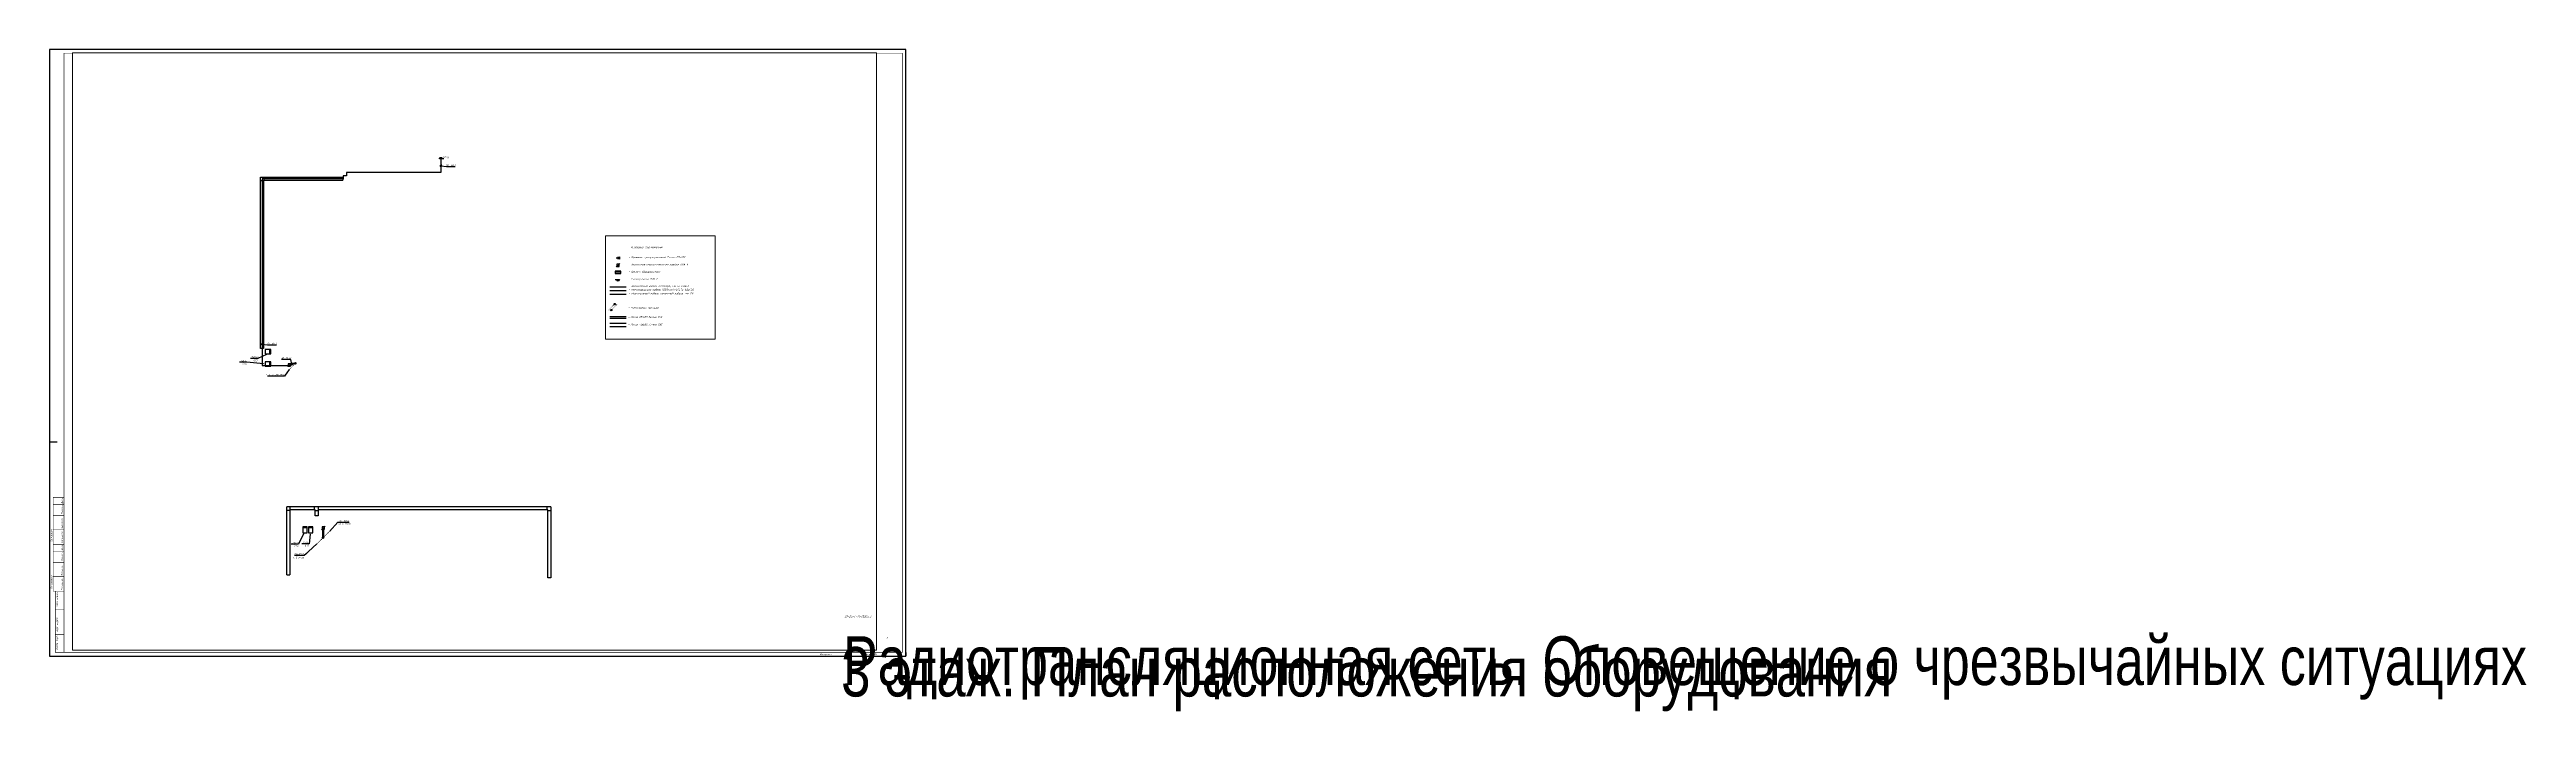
# Paper-space layout '7. 3 этаж' of a CAD drawing. Header units: millimetres. Extents: x 0 to 3439, y -77 to 841.
# The model-space entities are those that its viewports show. They can reach past a viewport. Long polylines and large blocks are cut down to what shows.
import ezdxf
from ezdxf import colors
from ezdxf.entities.mleader import LeaderData, LeaderLine
from ezdxf.enums import TextEntityAlignment as Align
from ezdxf.math import Vec2, Vec3

# ---------------------------------------------------------------- set-up
doc = ezdxf.new("R2018")
doc.units = ezdxf.units.MM
doc.set_wipeout_variables(frame=1)
doc.layers.get('Defpoints').update_dxf_attribs({"lineweight": 50, "true_color": 0xbeff1a})
for name, color, linetype in [('102 Рамка', 252, 'Continuous'), ('СКС_ТШ', 7, 'Continuous'), ('СОУЭ_Оборуд.', 7, 'Continuous')]:
    doc.layers.add(name, color=color, linetype=linetype)
for name, color, linetype, lineweight in [('Радио', 5, 'Continuous', 30), ('РФ_Каб.Абонентский', 3, 'Continuous', 30), ('РФ_Каб.Магистраль', 1, 'Continuous', 30), ('РФ_Розетка', 6, 'Continuous', 30), ('СС Текст', 7, 'Continuous', 25), ('СС_СКК_Лоток', 54, 'Continuous', 30), ('СС_Схема', 7, 'Continuous', 30), ('Текст Радио', 7, 'Continuous', 20)]:
    doc.layers.add(name, color=color, linetype=linetype, lineweight=lineweight)
doc.styles.add('ISOCPEUR', font='isocpeui.ttf', dxfattribs={"height": 2.5})
doc.styles.get("Standard").update_dxf_attribs({"font": 'arial.ttf'})

# ---------------------------------------------------------------- blocks, each defined once
blk = doc.blocks.new('*U268')
at = {"layer": '102 Рамка', "color": 0}
blk.add_lwpolyline([(1189, 841), (0, 841), (0, 0), (1189, 0)], close=True, dxfattribs=at)
at = {"layer": '102 Рамка', "color": 0, "const_width": 0.8}
for points in [[(1184, 5), (1184, 836), (20, 836), (20, 5)], [(5, 220), (20, 220), (20, 90), (5, 90)], [(8, 5), (20, 5), (20, 90), (8, 90)]]:
    blk.add_lwpolyline(points, close=True, dxfattribs=at)
at = {"layer": '102 Рамка', "color": 0}
for points in [[(0, 297), (10.4, 297)], [(1189, 5), (1189, 0)]]:
    blk.add_lwpolyline(points, dxfattribs=at)
for points, const_width in [([(5, 210), (20, 210)], 0.8), ([(10, 90), (10, 220)], 0.05), ([(15, 90), (15, 220)], 0.05), ([(5, 195), (20, 195)], 0.8), ([(5, 175), (20, 175)], 0.8), ([(5, 155), (20, 155)], 0.8), ([(5, 145), (20, 145)], 0.8), ([(5, 130), (20, 130)], 0.8), ([(5, 110), (20, 110)], 0.8), ([(13, 90), (13, 5)], 0.05), ([(8, 65), (20, 65)], 0.8), ([(8, 30), (20, 30)], 0.8)]:
    blk.add_lwpolyline(points, dxfattribs=dict(at, const_width=const_width))
at = {"color": 7, "style": 'ISOCPEUR', "oblique": 10, "width": 0.8}
for tag, height, p in [('ИМЯ-ПРОЕКТА', 3.5, (1122, 54.9)), ('НОМЕР-ЛИСТА', 2.5, (1162.6, 25))]:
    blk.add_attdef(tag, text='', height=height, dxfattribs=at).set_placement(p, align=Align.MIDDLE_CENTER)
at = {"color": 7, "lineweight": 30, "oblique": 10, "width": 0.8, "flags": 104}
for tag, p in [('НАИМЕНОВАНИЕ-ЧЕРТЕЖА', (1099, 12.5)), ('РАЗДЕЛ-ПРОЕКТА', (1101.6, 27.4))]:
    blk.add_attdef(tag, text='', height=2.5, dxfattribs=at).set_placement(p, align=Align.MIDDLE_CENTER)
at = {"layer": '102 Рамка', "color": 7, "style": 'ISOCPEUR', "width": 0.8}
for s, p in [('Дата', (17.2, 211.5)), ('Подпись', (17.2, 196.5)), ('Согласовано', (2.5, 158.5)), ('Фамилия', (17.2, 176.5)), ('N.отд.долж.', (17.2, 156.5)), ('Дата', (17.2, 146.5)), ('Подпись', (17.2, 131.5)), ('Согласовано', (2.5, 93.5)), ('Фамилия', (17.2, 111.5)), ('N.отд.долж.', (17.2, 91.5)), ('Взам. инв.No.', (10.5, 68)), ('Подп. и дата', (10.5, 33)), ('Инв.No. подп.', (10.5, 8))]:
    blk.add_text(s, height=2.5, rotation=90, dxfattribs=at).set_placement(p, align=Align.MIDDLE_LEFT)
at = {"layer": '102 Рамка', "color": 7, "style": 'ISOCPEUR', "oblique": 10, "width": 0.8}
blk.add_text('Копировал', height=2.5, dxfattribs=at).set_placement((1069.5, 2.5), align=Align.MIDDLE_LEFT)
at = {"layer": '102 Рамка', "color": 7, "style": 'ISOCPEUR', "width": 0.8}
blk.add_attdef('FORMATTEXT', text='', height=2.5, dxfattribs=at).set_placement((1132.5, 3.8), align=Align.TOP_LEFT)
blk = doc.blocks.new('*U280')
at = {"color": 0}
blk.add_lwpolyline([(-0.7, -0.7, 0, 1.5, 0), (-2.8, -2.8, 2, 2, 0)], format="xyseb", dxfattribs=at)
at = {"color": 0, "const_width": 0.5}
blk.add_lwpolyline([(-8.5, -8.5), (-2.8, -2.8)], dxfattribs=at)
at = {"color": 0}
for radius in [1, 0.5]:
    blk.add_circle((0, 0), radius, dxfattribs=at)
blk = doc.blocks.new('*U283')
at = {"color": 0}
for points in [[(-0.7, -0.7, 0, 1.5, 0), (-2.8, -2.8, 2, 2, 0)], [(8.7, 8.7, 0, 1.5, 0), (6.6, 6.6, 2, 2, 0)]]:
    blk.add_lwpolyline(points, format="xyseb", dxfattribs=at)
at = {"color": 0, "const_width": 0.5}
for points in [[(0.7, 0.7), (6.6, 6.6)], [(-8.5, -8.5), (-2.8, -2.8)]]:
    blk.add_lwpolyline(points, dxfattribs=at)
at = {"color": 0}
for radius in [1, 0.5]:
    blk.add_circle((0, 0), radius, dxfattribs=at)
blk = doc.blocks.new('Лоток 3 этаж')
at = {"layer": 'СС_СКК_Лоток', "color": 0}
for p, q in [((597211, -89345), (597211, -65597)), ((597211, -65597), (608631, -65597)), ((597611, -66107), (597211, -66107)), ((597611, -65997), (597612, -89345)), ((597611, -65997), (608631, -65997)), ((597711, -65997), (597711, -65597)), ((608631, -65597), (608631, -65997)), ((597612, -89345), (597211, -89345)), ((600853, -120752), (600853, -111307)), ((637503, -111307), (600853, -111307)), ((601253, -111802), (600853, -111802)), ((604791, -111707), (601253, -111707)), ((601253, -111707), (601253, -120752)), ((601335, -111707), (601335, -111307)), ((604709, -111707), (604709, -111307)), ((604791, -112550), (604791, -111707)), ((604791, -111816), (605191, -111816)), ((605191, -112550), (604791, -112550)), ((637103, -111707), (605191, -111707)), ((605191, -111707), (605191, -112550)), ((605269, -111707), (605269, -111307)), ((637019, -111707), (637019, -111307)), ((637103, -121156), (637103, -111707)), ((637103, -111802), (637503, -111802)), ((637503, -111307), (637503, -121156)), ((600853, -120752), (601253, -120752)), ((637503, -121156), (637103, -121156))]:
    blk.add_line(p, q, dxfattribs=at)
blk = doc.blocks.new('*U279')
at = {"color": 0, "const_width": 0.5}
blk.add_lwpolyline([(0.7, 0.7), (6.6, 6.6)], dxfattribs=at)
at = {"color": 0}
blk.add_lwpolyline([(8.7, 8.7, 0, 1.5, 0), (6.6, 6.6, 2, 2, 0)], format="xyseb", dxfattribs=at)
for radius in [1, 0.5]:
    blk.add_circle((0, 0), radius, dxfattribs=at)
blk = doc.blocks.new('*U168')
at = {"color": 0, "lineweight": 30}
blk.add_lwpolyline([(300, 0), (300, 800), (-300, 800), (-300, 0)], close=True, dxfattribs=at)
blk.add_lwpolyline([(300, 650), (-300, 650)], dxfattribs=at)
blk = doc.blocks.new('Радио розетка')
at = {"layer": 'РФ_Розетка'}
blk.add_line((0, 0), (594, 0), dxfattribs=at)
blk.add_ellipse((398, 12), major_axis=(139, 139), ratio=1, start_param=5.4369108, end_param=8.7002562, dxfattribs=at)
blk = doc.blocks.new('A$Cc576eae1')
at = {"lineweight": 30}
blk.add_wipeout([(-164, 164), (164, 164), (164, -164), (-164, -164)], dxfattribs=at)
at = {"layer": 'Радио'}
for points in [[(245, 245), (-245, -245)], [(-164, -164), (164, -164), (164, 164), (-164, 164), (-164, -164)]]:
    blk.add_lwpolyline(points, dxfattribs=at)
blk = doc.blocks.new('*U284')
at = {"color": 0, "lineweight": 30}
blk.add_lwpolyline([(800, 0), (800, 350), (0, 350), (0, 0)], close=True, dxfattribs=at)
blk.add_lwpolyline([(800, 200), (0, 200)], dxfattribs=at)
blk = doc.blocks.new('Приемник')
at = {"layer": 'СС_Схема'}
for p, q in [((0, 0), (4.8, 0)), ((4.8, -3), (4.8, 3)), ((4.8, 0), (9.3, 3)), ((4.8, 0), (9.3, -3)), ((9.3, 3), (9.3, -3))]:
    blk.add_line(p, q, dxfattribs=at)
blk = doc.blocks.new('_Oblique')
at = {"color": 0, "linetype": 'ByBlock', "lineweight": -2}
blk.add_line((-0.5, -0.5), (0.5, 0.5), dxfattribs=at)
blk = doc.blocks.new('_None')

msp = doc.modelspace()

# ---------------------------------------------------------------- linework, layer by layer
at = {"layer": 'РФ_Каб.Магистраль'}
msp.add_lwpolyline([(605990.4, -115591.9), (605990.4, -114402.8), (605790.5, -114402.8), (605790.5, -115593.4)], dxfattribs=at)

# ---------------------------------------------------------------- block references
at = {"layer": 'РФ_Розетка', "xscale": -1, "rotation": 359.9999999999978}
msp.add_blockref('Радио розетка', (622635, -63055.3), dxfattribs=at)
at = {"layer": 'СКС_ТШ', "color": 251, "lineweight": 30, "true_color": 0x636466, "rotation": 270}
for p in [(597840.9, -89765.3), (597840.9, -91510.3)]:
    msp.add_blockref('*U168', p, dxfattribs=at)
at = {"layer": 'СКС_ТШ', "color": 251, "lineweight": 30, "true_color": 0x636466}
for p in [(603355.9, -114888.9), (604155.9, -114888.9)]:
    msp.add_blockref('*U168', p, dxfattribs=at)
at = {"layer": 'СС_СКК_Лоток'}
msp.add_blockref('Лоток 3 этаж', (0, 0), dxfattribs=at)
at = {"layer": 'СС_СКК_Лоток', "xscale": 100, "yscale": 100, "zscale": 100}
for name, p in [('*U280', (602049, -91400.3)), ('*U283', (605890.5, -115593.4))]:
    msp.add_blockref(name, p, dxfattribs=at)

# ---------------------------------------------------------------- texts
at = {"layer": 'СОУЭ_Оборуд.', "insert": (622921.1, -62871.6), "char_height": 250, "width": 594.035, "attachment_point": 5, "style": 'ISOCPEUR'}
msp.add_mtext('РР3.1', dxfattribs=at)

# ---------------------------------------------------------------- leaders
at = {"layer": 'СС Текст', "color": 7, "lineweight": 0}
ml = msp.add_multileader_mtext('Standard', dxfattribs=at)
ml.set_content('{\\C256;RF-А3.1}', color=7, style='ISOCPEUR')
ml.set_leader_properties()
ml.set_arrow_properties(name='OBLIQUE')
ml.build(insert=Vec2(0, 0))
ml.multileader.update_dxf_attribs({"has_dogleg": 0, "text_left_attachment_type": 6, "text_right_attachment_type": 6, "dogleg_length": 100, "arrow_head_size": 250})
ctx = ml.context
ctx.base_point, ctx.char_height, ctx.arrow_head_size, ctx.landing_gap_size, ctx.plane_origin = Vec3(623025.3, -64089.4), 250, 250, 0, Vec3(635949.6, -67472.5)
ctx.left_attachment, ctx.right_attachment, ctx.text_align_type = 6, 6, 1
notes = []
notes.append((ctx, [(1, (1, 1, 0), (622925.3, -64089.4), (1, 0), 100, [(0, [(622236.6, -63994.3)], 0, [])])]))
ctx.mtext.insert, ctx.mtext.width, ctx.mtext.alignment, ctx.mtext.flow_direction = Vec3(623624.5, -63789.4), 1991.197, 2, 5
ml = msp.add_multileader_mtext('Standard', dxfattribs=at)
ml.set_content('{\\C256;RF-А3.1}', color=7, style='ISOCPEUR')
ml.set_leader_properties()
ml.set_arrow_properties(name='OBLIQUE')
ml.build(insert=Vec2(0, 0))
ml.multileader.update_dxf_attribs({"has_dogleg": 0, "text_left_attachment_type": 6, "text_right_attachment_type": 6, "dogleg_length": 100, "arrow_head_size": 250})
ctx = ml.context
ctx.base_point, ctx.char_height, ctx.arrow_head_size, ctx.landing_gap_size, ctx.plane_origin = Vec3(598188.5, -88829.8), 250, 250, 0, Vec3(611112.8, -92212.9)
ctx.left_attachment, ctx.right_attachment, ctx.text_align_type = 6, 6, 1
notes.append((ctx, [(1, (1, 1, 0), (598088.5, -88829.8), (1, 0), 100, [(0, [(597399.9, -88734.7)], 0, [])])]))
ctx.mtext.insert, ctx.mtext.width, ctx.mtext.alignment, ctx.mtext.flow_direction = Vec3(598787.8, -88529.8), 1991.197, 2, 5
at = {"layer": 'СС_СКК_Лоток', "color": 8, "lineweight": 0}
ml = msp.add_multileader_mtext('Standard', dxfattribs=at)
ml.set_content('ТШ3.2\\P (СБ)', color=7, style='ISOCPEUR')
ml.set_leader_properties()
ml.build(insert=Vec2(0, 0))
ml.multileader.update_dxf_attribs({"has_dogleg": 0, "text_left_attachment_type": 6, "text_right_attachment_type": 6, "dogleg_length": 100, "arrow_head_size": 250})
ctx = ml.context
ctx.base_point, ctx.char_height, ctx.arrow_head_size, ctx.landing_gap_size, ctx.plane_origin = Vec3(594431.6, -91233), 250, 250, 0, Vec3(602897, -93631.8)
ctx.left_attachment, ctx.right_attachment, ctx.text_align_type = 6, 6, 1
notes.append((ctx, [(0, (1, 1, 0), (595411.3, -91233), (-1, 0), 100, [(0, [(597840.9, -91510.3)], 0, [])])]))
ctx.mtext.insert, ctx.mtext.width, ctx.mtext.alignment, ctx.mtext.flow_direction = Vec3(594871.5, -90933), 1520.837, 2, 5
ml = msp.add_multileader_mtext('Standard', dxfattribs=at)
ml.set_content('ТШ3.2\\P (СС)', color=7, style='ISOCPEUR')
ml.set_leader_properties()
ml.build(insert=Vec2(0, 0))
ml.multileader.update_dxf_attribs({"has_dogleg": 0, "text_left_attachment_type": 6, "text_right_attachment_type": 6, "dogleg_length": 100, "arrow_head_size": 250})
ctx = ml.context
ctx.base_point, ctx.char_height, ctx.arrow_head_size, ctx.landing_gap_size, ctx.plane_origin = Vec3(595952.2, -90741.8), 250, 250, 0, Vec3(602494.8, -92813.5)
ctx.left_attachment, ctx.right_attachment, ctx.text_align_type = 6, 6, 1
notes.append((ctx, [(0, (1, 1, 0), (596932, -90741.8), (-1, 0), 100, [(0, [(598240.9, -90065.3)], 0, [])])]))
ctx.mtext.insert, ctx.mtext.width, ctx.mtext.alignment, ctx.mtext.flow_direction = Vec3(596392.1, -90441.8), 1520.837, 2, 5
ml = msp.add_multileader_mtext('Standard', dxfattribs=at)
ml.set_content('ТШ3.1\\P (СБ)', color=7, style='ISOCPEUR')
ml.set_leader_properties()
ml.build(insert=Vec2(0, 0))
ml.multileader.update_dxf_attribs({"has_dogleg": 0, "text_left_attachment_type": 6, "text_right_attachment_type": 6, "dogleg_length": 100, "arrow_head_size": 250})
ctx = ml.context
ctx.base_point, ctx.char_height, ctx.arrow_head_size, ctx.landing_gap_size, ctx.plane_origin = Vec3(601626.4, -116473.3), 250, 250, 0, Vec3(609795.6, -118813.8)
ctx.left_attachment, ctx.right_attachment, ctx.text_align_type = 6, 6, 1
notes.append((ctx, [(0, (1, 1, 0), (602565.6, -116473.3), (-1, 0), 100, [(0, [(603304.9, -114843.5)], 0, [])])]))
ctx.mtext.insert, ctx.mtext.width, ctx.mtext.alignment, ctx.mtext.flow_direction = Vec3(602046, -116173.3), 1520.837, 2, 5
for ctx, leaders in notes:
    for number, flags, end, landing, length, lines in leaders:
        leader = LeaderData()
        leader.index, (leader.has_last_leader_line, leader.has_dogleg_vector, leader.attachment_direction) = number, flags
        leader.last_leader_point, leader.dogleg_vector, leader.dogleg_length = Vec3(end), Vec3(landing), length
        for number, points, colour, breaks in lines:
            line = LeaderLine()
            line.index, line.vertices, line.color, line.breaks = number, Vec3.list(points), colors.encode_raw_color(colour), breaks
            leader.lines.append(line)
        ctx.leaders.append(leader)

# ---------------------------------------------------------------- wipeouts: each hides what was drawn before it
msp.add_wipeout([(48089.7, -93773.8), (48089.7, -120967.6), (86835.3, -120967.6), (86835.3, -93773.8)]).dxf.layer = 'Текст Радио'

# ---------------------------------------------------------------- next in the draw order: linework, layer by layer
at = {"layer": 'СС_Схема', "color": 3}
msp.add_line((63752.5, -106720.7), (65991.3, -106720.7), dxfattribs=at)
at = {"layer": 'СС_Схема', "color": 1}
msp.add_line((63752.5, -107220.7), (65991.3, -107220.7), dxfattribs=at)
at = {"layer": 'СС_Схема', "color": 4}
msp.add_line((63752.5, -107720.7), (65991.3, -107720.7), dxfattribs=at)
at = {"layer": 'СС_Схема', "color": 67, "true_color": 0x727430}
for p, q in [((65991.3, -110880.3), (63752.5, -110880.3)), ((63752.5, -111080.3), (65991.3, -111080.3)), ((65991.3, -111826.5), (63752.5, -111826.5)), ((63752.5, -112226.5), (65991.3, -112226.5))]:
    msp.add_line(p, q, dxfattribs=at)

# ---------------------------------------------------------------- next in the draw order: block references
at = {"layer": 'Радио'}
for p in [(601212, -91615), (605930, -114239.2)]:
    msp.add_blockref('A$Cc576eae1', p, dxfattribs=at)
at = {"layer": 'СС_Схема', "color": 5, "lineweight": 30}
msp.add_blockref('*U284', (64471.9, -104895.7), dxfattribs=at)
at = {"layer": 'СС_Схема', "xscale": -1, "rotation": 180}
msp.add_blockref('Радио розетка', (64473.5, -105708.8), dxfattribs=at)
at = {"layer": 'СС_Схема', "color": 67, "true_color": 0x727430, "xscale": 100, "yscale": 100, "zscale": 100}
for name, p in [('*U280', (64393.1, -109111.7)), ('*U279', (63919, -109955.7))]:
    msp.add_blockref(name, p, dxfattribs=at)

# ---------------------------------------------------------------- next in the draw order: texts
at = {"layer": 'СС_Схема', "ltscale": 100, "char_height": 250, "style": 'ISOCPEUR'}
for s, width, insert, attachment_point in [('\\pxql;УСЛОВНЫЕ ОБОЗНАЧЕНИЯ', 10881.414, (72080.8, -101273), 5), ('\\pxql;- Абонентский кабель КСВВнг(А)-LSLTx 1х2х0,8', 11139.526, (71907.5, -106654.2), 5), ('\\pxql;- Межэтажные проходки', 7258.592, (69923, -109643.6), 5), ('\\pxql;- Магистральный кабель КСВВнг(А)-LSLTx 1х2х1,38', 11139.526, (71907.5, -107154.2), 5), ('\\pxql;- Коаксиальный кабель приёмный кабель тип РК', 11139.526, (71907.5, -107654.2), 5), ('- {\\C7;Лоток 200х50 Учтено СКС\\P\\pxql;} ', 6367.606, (66271.2, -111113.3), 4), ('- {\\C7;Лоток 400х50 Учтено СКС\\P\\pxql;} ', 6367.606, (66271.2, -112171.9), 4)]:
    msp.add_mtext_dynamic_manual_height_columns(s, width=width, gutter_width=12.5, heights=[0], dxfattribs=dict(at, insert=insert, attachment_point=attachment_point))

# ---------------------------------------------------------------- next in the draw order: linework, layer by layer
at = {"layer": 'РФ_Каб.Абонентский'}
msp.add_lwpolyline([(622236.6, -63043.3), (622236.6, -64945.3), (609145.9, -64945.3), (609145.9, -65413.6), (608680.6, -65413.6), (608680.6, -65797.3), (597411, -65797.3), (597411, -91710.3), (601048.4, -91709.8)], dxfattribs=at)
at = {"layer": 'РФ_Каб.Магистраль'}
msp.add_lwpolyline([(601212, -91615), (601571.5, -91615), (601571.5, -91400.3), (602049, -91400.3)], dxfattribs=at)

# ---------------------------------------------------------------- next in the draw order: block references
at = {"layer": 'СС_Схема'}
msp.add_blockref('A$Cc576eae1', (64871.9, -103720.7), dxfattribs=at)

# ---------------------------------------------------------------- next in the draw order: leaders
at = {"layer": 'СС Текст', "color": 7, "lineweight": 0}
ml = msp.add_multileader_mtext('Standard', dxfattribs=at)
ml.set_content('{\\C256;C 2 эт. RF-M3.2}', color=7, style='ISOCPEUR')
ml.set_leader_properties()
ml.set_arrow_properties(name='NONE')
ml.build(insert=Vec2(0, 0))
ml.multileader.update_dxf_attribs({"has_dogleg": 0, "text_left_attachment_type": 6, "text_right_attachment_type": 6, "dogleg_length": 100, "arrow_head_size": 250})
ctx = ml.context
ctx.base_point, ctx.char_height, ctx.arrow_head_size, ctx.landing_gap_size, ctx.plane_origin = Vec3(597982.5, -93179.6), 250, 250, 0, Vec3(610435.8, -98991.6)
ctx.left_attachment, ctx.right_attachment, ctx.text_align_type = 6, 6, 1
notes = []
notes.append((ctx, [(0, (1, 1, 0), (600638.8, -93179.6), (-1, 0), 100, [(0, [(601199, -92250.3)], 0, [])])]))
ctx.mtext.insert, ctx.mtext.width, ctx.mtext.alignment, ctx.mtext.flow_direction = Vec3(599260.7, -92879.6), 3554.766, 2, 5
ml = msp.add_multileader_mtext('Standard', dxfattribs=at)
ml.set_content('{\\C256;RF-M3.2}', color=7, style='ISOCPEUR')
ml.set_leader_properties()
ml.set_arrow_properties(name='OBLIQUE')
ml.build(insert=Vec2(0, 0))
ml.multileader.update_dxf_attribs({"has_dogleg": 0, "text_left_attachment_type": 6, "text_right_attachment_type": 6, "dogleg_length": 100, "arrow_head_size": 250})
ctx = ml.context
ctx.base_point, ctx.char_height, ctx.arrow_head_size, ctx.landing_gap_size, ctx.plane_origin = Vec3(600164.4, -90859.5), 250, 250, 0, Vec3(611300.4, -96671.5)
ctx.left_attachment, ctx.right_attachment, ctx.text_align_type = 6, 6, 1
notes.append((ctx, [(0, (1, 1, 0), (601503.4, -90859.5), (-1, 0), 100, [(0, [(601571.5, -91507.6)], 0, [])])]))
ctx.mtext.insert, ctx.mtext.width, ctx.mtext.alignment, ctx.mtext.flow_direction = Vec3(600783.9, -90559.5), 1991.197, 2, 5
at = {"layer": 'СС_СКК_Лоток', "color": 7, "lineweight": 0}
ml = msp.add_multileader_mtext('Standard', dxfattribs=at)
ml.set_content('RF-M1.4\\Pна 4 этаж', color=7, style='ISOCPEUR')
ml.set_leader_properties()
ml.set_arrow_properties(name='NONE')
ml.build(insert=Vec2(0, 0))
ml.multileader.update_dxf_attribs({"has_dogleg": 0, "text_left_attachment_type": 6, "text_right_attachment_type": 6, "dogleg_length": 100, "arrow_head_size": 250})
ctx = ml.context
ctx.base_point, ctx.char_height, ctx.arrow_head_size, ctx.landing_gap_size, ctx.plane_origin = Vec3(607928.8, -113414.7), 250, 250, 0, Vec3(614775.8, -115946.5)
ctx.left_attachment, ctx.right_attachment, ctx.text_align_type = 6, 6, 1
notes.append((ctx, [(1, (1, 1, 0), (607828.8, -113414.7), (1, 0), 100, [(0, [(606761.2, -114722.7)], 0, [])])]))
ctx.mtext.insert, ctx.mtext.width, ctx.mtext.alignment, ctx.mtext.flow_direction = Vec3(608802.8, -113114.7), 1991.197, 2, 5
at = {"layer": 'СС_СКК_Лоток', "color": 8, "lineweight": 0}
ml = msp.add_multileader_mtext('Standard', dxfattribs=at)
ml.set_content('ТШ3.1\\P (СС)', color=7, style='ISOCPEUR')
ml.set_leader_properties()
ml.build(insert=Vec2(0, 0))
ml.multileader.update_dxf_attribs({"has_dogleg": 0, "text_left_attachment_type": 6, "text_right_attachment_type": 6, "dogleg_length": 100, "arrow_head_size": 250})
ctx = ml.context
ctx.base_point, ctx.char_height, ctx.arrow_head_size, ctx.landing_gap_size, ctx.plane_origin = Vec3(603105.6, -116428.6), 250, 250, 0, Vec3(611103.9, -119325.8)
ctx.left_attachment, ctx.right_attachment, ctx.text_align_type = 6, 6, 1
notes.append((ctx, [(0, (1, 1, 0), (604044.8, -116428.6), (-1, 0), 100, [(0, [(604104.9, -114843.5)], 0, [])])]))
ctx.mtext.insert, ctx.mtext.width, ctx.mtext.alignment, ctx.mtext.flow_direction = Vec3(603525.2, -116128.6), 1520.837, 2, 5
for ctx, leaders in notes:
    for number, flags, end, landing, length, lines in leaders:
        leader = LeaderData()
        leader.index, (leader.has_last_leader_line, leader.has_dogleg_vector, leader.attachment_direction) = number, flags
        leader.last_leader_point, leader.dogleg_vector, leader.dogleg_length = Vec3(end), Vec3(landing), length
        for number, points, colour, breaks in lines:
            line = LeaderLine()
            line.index, line.vertices, line.color, line.breaks = number, Vec3.list(points), colors.encode_raw_color(colour), breaks
            leader.lines.append(line)
        ctx.leaders.append(leader)

# ---------------------------------------------------------------- next in the draw order: block references
at = {"layer": 'СС_Схема', "xscale": 50, "yscale": 50, "zscale": 50}
msp.add_blockref('Приемник', (64629.8, -102720.7), dxfattribs=at)

# ---------------------------------------------------------------- next in the draw order: texts
at = {"layer": 'СС_Схема', "ltscale": 100, "char_height": 250, "attachment_point": 5, "style": 'ISOCPEUR'}
for s, insert in [('\\pxql;- Приеник трехпрограммный Россия ПТ-222', (71907.5, -102654.2)), ('\\pxql;- Абоненская ограничительная коробка КРА-4', (71907.5, -103654.2)), ('\\pxql;- Шкаф с оборудованием', (71907.5, -104654.2)), ('\\pxql;- Радиорозетка РПВ-2', (71907.5, -105654.2))]:
    msp.add_mtext_dynamic_manual_height_columns(s, width=11139.526, gutter_width=12.5, heights=[0], dxfattribs=dict(at, insert=insert))

# ---------------------------------------------------------------- next in the draw order: leaders
at = {"layer": 'СС_СКК_Лоток', "color": 7, "lineweight": 0}
ml = msp.add_multileader_mtext('Standard', dxfattribs=at)
ml.set_content('RF-M1.3\\Pс 2 этаж', color=7, style='ISOCPEUR')
ml.set_leader_properties()
ml.set_arrow_properties(name='NONE')
ml.build(insert=Vec2(0, 0))
ml.multileader.update_dxf_attribs({"has_dogleg": 0, "text_left_attachment_type": 6, "text_right_attachment_type": 6, "dogleg_length": 100, "arrow_head_size": 250})
ctx = ml.context
ctx.base_point, ctx.char_height, ctx.arrow_head_size, ctx.landing_gap_size, ctx.plane_origin = Vec3(601765.8, -118061.2), 250, 250, 0, Vec3(611174.1, -119816.7)
ctx.left_attachment, ctx.right_attachment, ctx.text_align_type = 6, 6, 1
notes = []
notes.append((ctx, [(0, (1, 1, 0), (603346.5, -118061.2), (-1, 0), 100, [(0, [(605040.5, -116443.4)], 0, [])])]))
ctx.mtext.insert, ctx.mtext.width, ctx.mtext.alignment, ctx.mtext.flow_direction = Vec3(602506.1, -117761.2), 1991.197, 2, 5
ctx.mtext.has_bg_fill, ctx.mtext.bg_color, ctx.mtext.bg_scale_factor, ctx.mtext.bg_transparency, ctx.mtext.use_window_bg_color = 1, -1027028792, 1.5, 0, 1
for ctx, leaders in notes:
    for number, flags, end, landing, length, lines in leaders:
        leader = LeaderData()
        leader.index, (leader.has_last_leader_line, leader.has_dogleg_vector, leader.attachment_direction) = number, flags
        leader.last_leader_point, leader.dogleg_vector, leader.dogleg_length = Vec3(end), Vec3(landing), length
        for number, points, colour, breaks in lines:
            line = LeaderLine()
            line.index, line.vertices, line.color, line.breaks = number, Vec3.list(points), colors.encode_raw_color(colour), breaks
            leader.lines.append(line)
        ctx.leaders.append(leader)

psp = doc.layouts.new('7. 3 этаж')

# ---------------------------------------------------------------- block references
at = {"color": 7, "lineweight": 30}
ref = psp.add_blockref('*U268', (0.1, 0), dxfattribs=at)
ref.add_attrib('FORMATTEXT', 'Формат А0', dxfattribs={"layer": '102 Рамка', "color": 7, "height": 2.5, "style": 'ISOCPEUR', "width": 0.8}).set_placement((1132.6, 3.8), align=Align.TOP_LEFT)
ref.add_attrib('НОМЕР-ЛИСТА', '7', dxfattribs={"color": 7, "height": 2.5, "style": 'ISOCPEUR', "oblique": 10, "width": 0.8}).set_placement((1162.6, 25), align=Align.MIDDLE_CENTER)
lines = psp.add_mtext('\\W0.8000;3 этаж. План расположения оборудования', dxfattribs={"color": 7, "insert": (1099.1, 12.5), "char_height": 68.583, "attachment_point": 1})
ref.add_attrib('НАИМЕНОВАНИЕ-ЧЕРТЕЖА', '', (1099.1, 12.5), dxfattribs={"flags": 104}).embed_mtext(lines)
ref.add_attrib('ИМЯ-ПРОЕКТА', '21-25-Г-П-ИОС5.3', dxfattribs={"color": 7, "height": 3.5, "style": 'ISOCPEUR', "oblique": 10, "width": 0.8}).set_placement((1122.1, 54.9), align=Align.MIDDLE_CENTER)
lines = psp.add_mtext('\\W0.8000;Радиотрансляционная сеть. Оповещение о чрезвычайных ситуациях', dxfattribs={"color": 7, "lineweight": 30, "insert": (1101.7, 27.4), "char_height": 67.629, "attachment_point": 1})
ref.add_attrib('РАЗДЕЛ-ПРОЕКТА', '', (1101.7, 27.4), dxfattribs={"flags": 104}).embed_mtext(lines)

# ---------------------------------------------------------------- viewports
at = {"layer": 'Defpoints'}
psp.add_viewport(center=(590.2, 422.3), size=(1116.4, 828.398), view_center_point=(626918.3, -89766.6), view_height=82839.77, dxfattribs=at)
psp.add_viewport(center=(848.2, 511.1), size=(152, 143.352), view_center_point=(70748.5, -106813.1), view_height=14335.179, status=3, dxfattribs=at)

doc.saveas('drawing.dxf')
